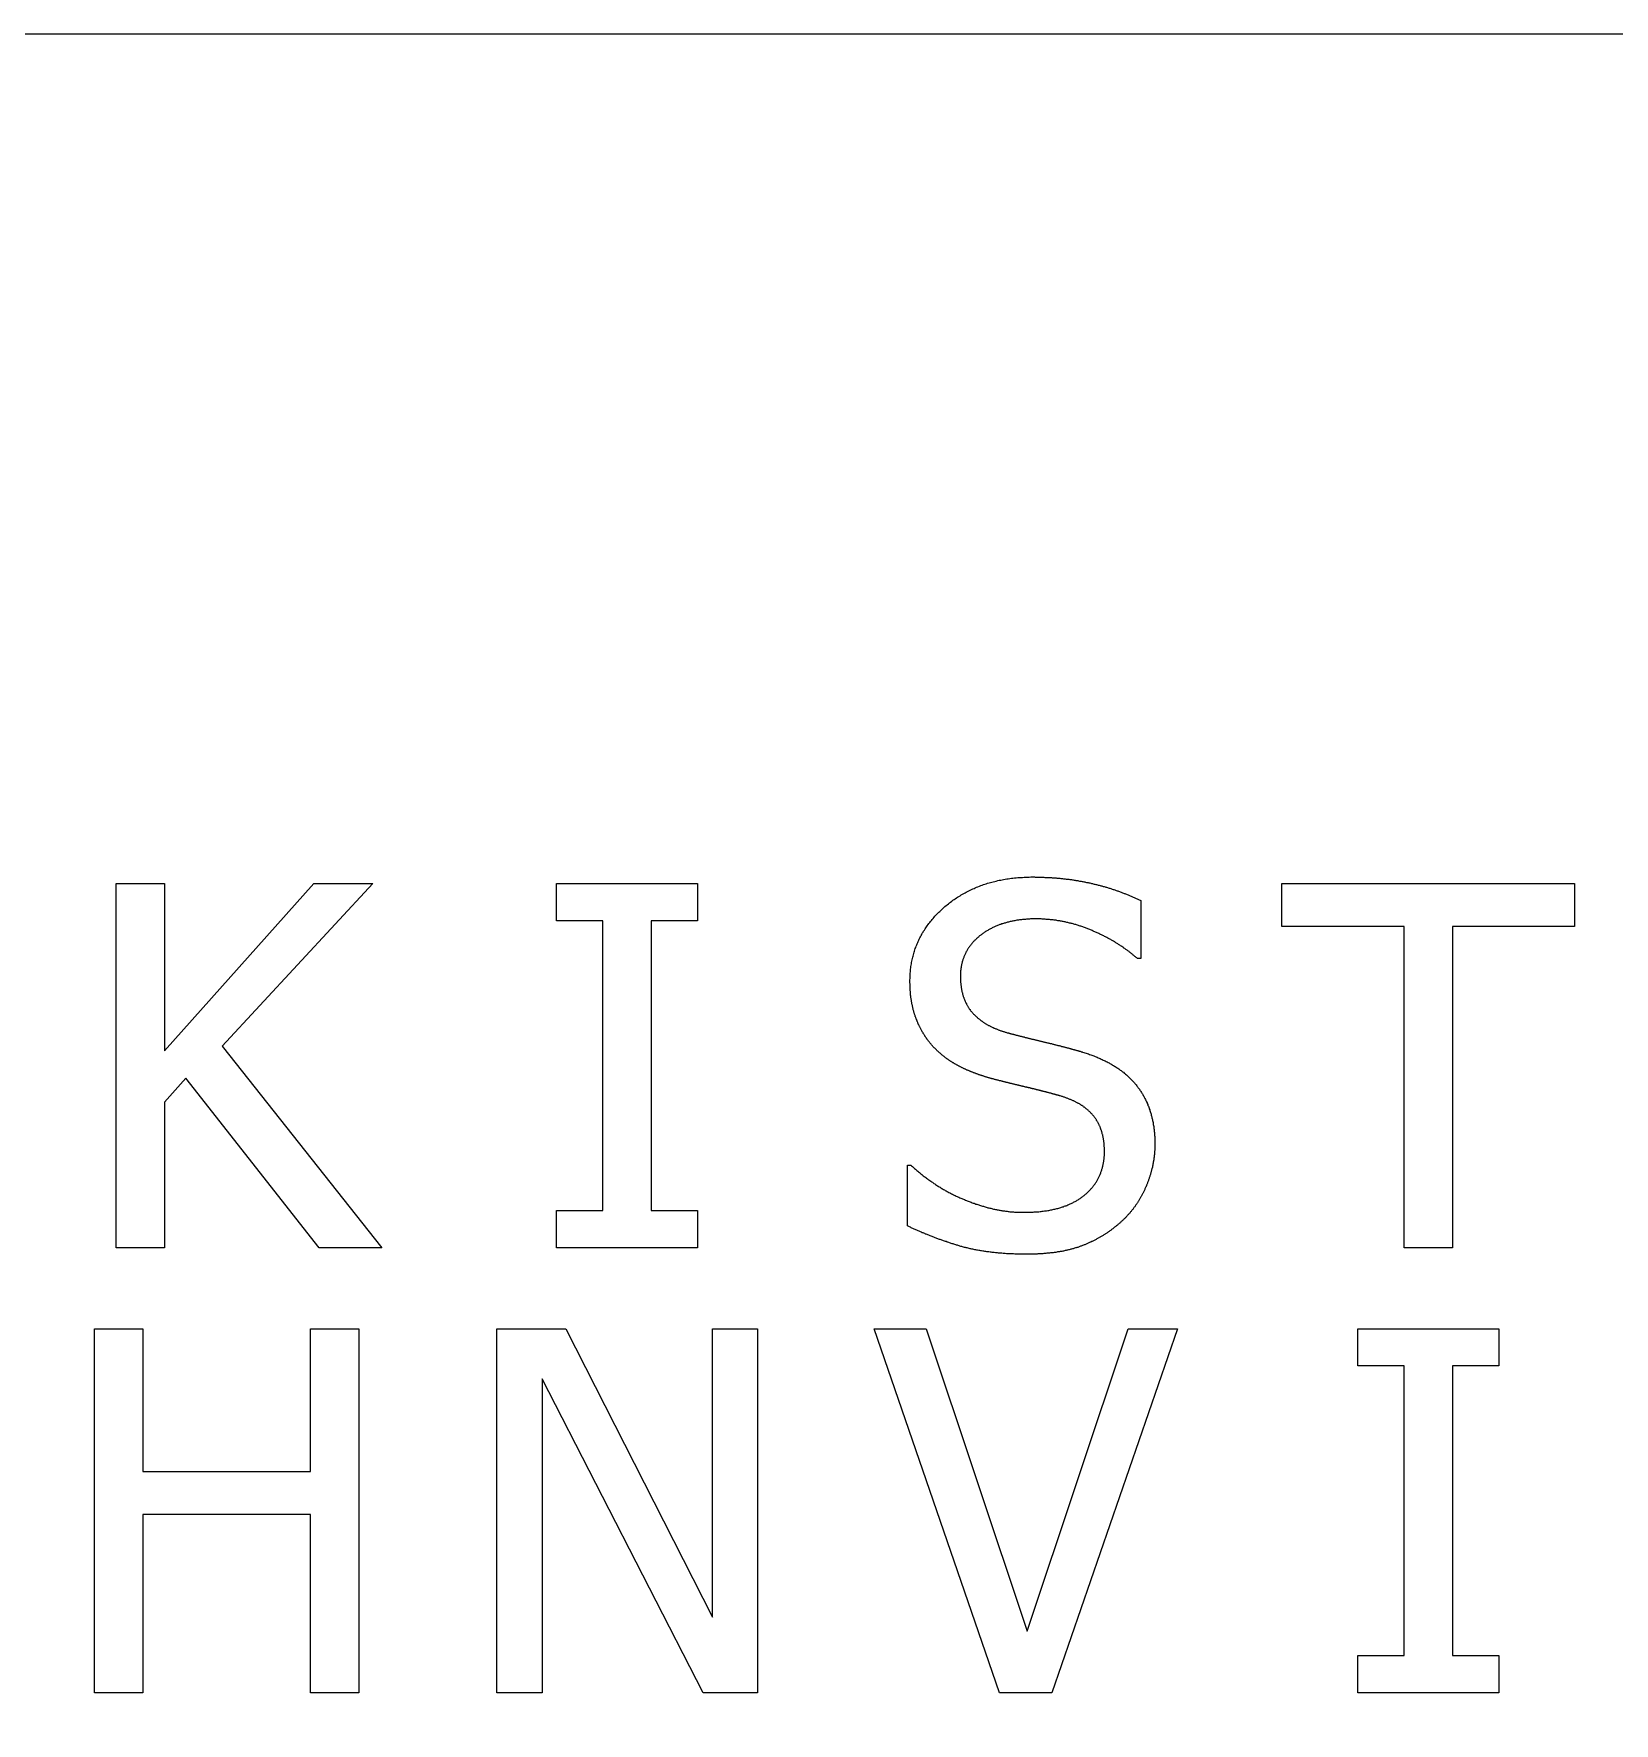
# Model space of a CAD drawing. Extents: x 63 to 563, y 268 to 768.
# Drawn here: x 197.9 to 328.1, y 628.8 to 767.9 of the extents above; entities that cross this region are included whole.
import ezdxf

# ---------------------------------------------------------------- set-up
doc = ezdxf.new("R2010")
doc.units = 0
doc.header["$LTSCALE"] = 2
doc.header["$MEASUREMENT"] = 0
doc.layers.get('0').update_dxf_attribs({"linetype": 'CONTINUOUS'})

msp = doc.modelspace()

# ---------------------------------------------------------------- linework, layer by layer
at = {"color": 1}
for points in [[(62.8, 767.92), (297.8, 767.92), (562.8, 767.92), (562.8, 517.92), (562.8, 267.92), (297.8, 267.92), (62.8, 267.92), (62.8, 517.92)], [(221.41, 667.92), (210.44, 681.88), (208.69, 679.91), (208.69, 667.92), (204.7, 667.92), (204.7, 697.92), (208.69, 697.92), (208.69, 684.14), (220.99, 697.92), (225.85, 697.92), (213.43, 684.53), (226.58, 667.92)], [(240.97, 670.98), (244.79, 670.98), (244.79, 694.86), (240.97, 694.86), (240.97, 697.92), (252.59, 697.92), (252.59, 694.86), (248.78, 694.86), (248.78, 670.98), (252.59, 670.98), (252.59, 667.92), (240.97, 667.92)], [(288.8, 691.75), (288.76, 691.79), (288.71, 691.83), (288.67, 691.87), (288.62, 691.91), (288.57, 691.95), (288.53, 691.99), (288.48, 692.03), (288.43, 692.07), (288.38, 692.11), (288.33, 692.15), (288.28, 692.19), (288.23, 692.23), (288.18, 692.27), (288.13, 692.31), (288.08, 692.35), (288.03, 692.38), (287.98, 692.42), (287.93, 692.46), (287.87, 692.5), (287.82, 692.54), (287.77, 692.58), (287.71, 692.61), (287.66, 692.65), (287.61, 692.69), (287.55, 692.73), (287.5, 692.76), (287.44, 692.8), (287.38, 692.84), (287.33, 692.87), (287.27, 692.91), (287.21, 692.95), (287.15, 692.98), (287.1, 693.02), (287.04, 693.05), (286.98, 693.09), (286.92, 693.12), (286.86, 693.16), (286.8, 693.2), (286.74, 693.23), (286.68, 693.26), (286.62, 693.3), (286.56, 693.33), (286.49, 693.37), (286.43, 693.4), (286.37, 693.43), (286.31, 693.47), (286.24, 693.5), (286.18, 693.54), (286.11, 693.57), (286.05, 693.6), (285.98, 693.63), (285.92, 693.67), (285.85, 693.7), (285.78, 693.73), (285.72, 693.76), (285.65, 693.8), (285.58, 693.83), (285.51, 693.86), (285.45, 693.89), (285.38, 693.92), (285.31, 693.95), (285.24, 693.98), (285.17, 694.01), (285.1, 694.05), (285.03, 694.08), (284.96, 694.11), (284.89, 694.13), (284.81, 694.16), (284.74, 694.19), (284.67, 694.22), (284.6, 694.25), (284.53, 694.27), (284.46, 694.3), (284.39, 694.33), (284.32, 694.35), (284.24, 694.38), (284.17, 694.4), (284.1, 694.42), (284.03, 694.45), (283.96, 694.47), (283.88, 694.49), (283.81, 694.51), (283.74, 694.54), (283.67, 694.56), (283.59, 694.58), (283.52, 694.6), (283.45, 694.62), (283.37, 694.64), (283.3, 694.65), (283.23, 694.67), (283.15, 694.69), (283.08, 694.71), (283.01, 694.72), (282.93, 694.74), (282.86, 694.76), (282.79, 694.77), (282.71, 694.79), (282.64, 694.8), (282.56, 694.81), (282.49, 694.83), (282.42, 694.84), (282.34, 694.85), (282.27, 694.86), (282.19, 694.88), (282.12, 694.89), (282.04, 694.9), (281.97, 694.91), (281.89, 694.92), (281.81, 694.92), (281.74, 694.93), (281.66, 694.94), (281.59, 694.95), (281.51, 694.96), (281.44, 694.96), (281.36, 694.97), (281.29, 694.97), (281.21, 694.98), (281.13, 694.98), (281.06, 694.99), (280.98, 694.99), (280.9, 695), (280.83, 695), (280.75, 695), (280.67, 695), (280.6, 695), (280.52, 695), (280.44, 695), (280.35, 695), (280.27, 695), (280.18, 695), (280.1, 695), (280.01, 695), (279.93, 694.99), (279.84, 694.99), (279.76, 694.98), (279.68, 694.98), (279.59, 694.97), (279.51, 694.96), (279.43, 694.96), (279.35, 694.95), (279.27, 694.94), (279.19, 694.93), (279.11, 694.92), (279.03, 694.91), (278.95, 694.9), (278.88, 694.89), (278.8, 694.87), (278.72, 694.86), (278.65, 694.85), (278.57, 694.83), (278.5, 694.82), (278.42, 694.8), (278.35, 694.78), (278.27, 694.77), (278.2, 694.75), (278.13, 694.73), (278.06, 694.71), (277.99, 694.69), (277.92, 694.67), (277.85, 694.65), (277.78, 694.63), (277.71, 694.61), (277.64, 694.59), (277.57, 694.56), (277.5, 694.54), (277.44, 694.51), (277.37, 694.49), (277.3, 694.46), (277.24, 694.43), (277.17, 694.41), (277.11, 694.38), (277.04, 694.35), (276.98, 694.32), (276.92, 694.29), (276.86, 694.26), (276.79, 694.23), (276.73, 694.2), (276.67, 694.16), (276.61, 694.13), (276.55, 694.1), (276.49, 694.06), (276.43, 694.03), (276.38, 693.99), (276.32, 693.96), (276.26, 693.92), (276.2, 693.88), (276.15, 693.84), (276.09, 693.8), (276.04, 693.76), (275.98, 693.72), (275.93, 693.68), (275.88, 693.64), (275.82, 693.6), (275.77, 693.56), (275.72, 693.51), (275.67, 693.47), (275.62, 693.43), (275.57, 693.38), (275.53, 693.34), (275.48, 693.29), (275.44, 693.25), (275.39, 693.21), (275.35, 693.16), (275.3, 693.11), (275.26, 693.07), (275.22, 693.02), (275.18, 692.97), (275.14, 692.92), (275.1, 692.88), (275.06, 692.83), (275.03, 692.78), (274.99, 692.73), (274.96, 692.68), (274.92, 692.63), (274.89, 692.58), (274.86, 692.53), (274.82, 692.48), (274.79, 692.42), (274.76, 692.37), (274.73, 692.32), (274.7, 692.26), (274.68, 692.21), (274.65, 692.16), (274.62, 692.1), (274.6, 692.05), (274.57, 691.99), (274.55, 691.94), (274.53, 691.88), (274.51, 691.83), (274.49, 691.77), (274.47, 691.71), (274.45, 691.65), (274.43, 691.6), (274.41, 691.54), (274.39, 691.48), (274.38, 691.42), (274.36, 691.36), (274.35, 691.3), (274.34, 691.24), (274.32, 691.18), (274.31, 691.12), (274.3, 691.06), (274.29, 691), (274.28, 690.93), (274.28, 690.87), (274.27, 690.81), (274.26, 690.74), (274.26, 690.68), (274.25, 690.62), (274.25, 690.55), (274.25, 690.49), (274.24, 690.42), (274.24, 690.35), (274.24, 690.29), (274.24, 690.23), (274.24, 690.17), (274.24, 690.11), (274.25, 690.05), (274.25, 689.99), (274.25, 689.93), (274.25, 689.88), (274.26, 689.82), (274.26, 689.76), (274.27, 689.71), (274.27, 689.65), (274.28, 689.6), (274.28, 689.54), (274.29, 689.49), (274.3, 689.43), (274.31, 689.38), (274.31, 689.33), (274.32, 689.27), (274.33, 689.22), (274.34, 689.17), (274.35, 689.12), (274.36, 689.07), (274.37, 689.01), (274.39, 688.96), (274.4, 688.91), (274.41, 688.86), (274.42, 688.81), (274.44, 688.76), (274.45, 688.72), (274.47, 688.67), (274.48, 688.62), (274.5, 688.57), (274.51, 688.52), (274.53, 688.48), (274.55, 688.43), (274.57, 688.38), (274.58, 688.34), (274.6, 688.29), (274.62, 688.25), (274.64, 688.2), (274.66, 688.16), (274.68, 688.11), (274.7, 688.07), (274.73, 688.03), (274.75, 687.98), (274.77, 687.94), (274.79, 687.9), (274.82, 687.86), (274.84, 687.82), (274.87, 687.77), (274.89, 687.73), (274.92, 687.7), (274.94, 687.65), (274.97, 687.61), (275, 687.58), (275.03, 687.54), (275.05, 687.5), (275.08, 687.46), (275.11, 687.42), (275.14, 687.39), (275.17, 687.35), (275.2, 687.31), (275.24, 687.28), (275.27, 687.24), (275.3, 687.21), (275.33, 687.17), (275.36, 687.14), (275.4, 687.1), (275.43, 687.07), (275.47, 687.03), (275.5, 687), (275.54, 686.97), (275.57, 686.94), (275.61, 686.9), (275.64, 686.87), (275.68, 686.84), (275.72, 686.81), (275.76, 686.78), (275.8, 686.74), (275.83, 686.71), (275.87, 686.68), (275.91, 686.65), (275.95, 686.62), (275.99, 686.6), (276.04, 686.57), (276.08, 686.54), (276.12, 686.51), (276.16, 686.48), (276.2, 686.45), (276.25, 686.42), (276.29, 686.4), (276.33, 686.37), (276.38, 686.34), (276.42, 686.32), (276.47, 686.29), (276.52, 686.26), (276.56, 686.24), (276.61, 686.22), (276.66, 686.19), (276.7, 686.16), (276.75, 686.14), (276.8, 686.12), (276.85, 686.09), (276.9, 686.07), (276.95, 686.05), (277, 686.02), (277.05, 686), (277.1, 685.98), (277.15, 685.96), (277.2, 685.94), (277.26, 685.92), (277.31, 685.89), (277.36, 685.87), (277.42, 685.85), (277.47, 685.83), (277.52, 685.82), (277.58, 685.79), (277.64, 685.78), (277.69, 685.76), (277.75, 685.74), (277.81, 685.72), (277.86, 685.7), (277.92, 685.69), (277.98, 685.67), (278.04, 685.65), (278.1, 685.63), (278.16, 685.62), (278.19, 685.61), (278.24, 685.6), (278.28, 685.59), (278.32, 685.58), (278.36, 685.57), (278.4, 685.55), (278.44, 685.54), (278.48, 685.53), (278.52, 685.52), (278.57, 685.51), (278.61, 685.5), (278.65, 685.49), (278.7, 685.48), (278.74, 685.46), (278.79, 685.45), (278.83, 685.44), (278.87, 685.43), (278.92, 685.42), (278.96, 685.41), (279.01, 685.39), (279.05, 685.38), (279.1, 685.37), (279.15, 685.36), (279.19, 685.35), (279.24, 685.34), (279.29, 685.32), (279.33, 685.31), (279.38, 685.3), (279.43, 685.29), (279.48, 685.28), (279.53, 685.26), (279.57, 685.25), (279.62, 685.24), (279.67, 685.23), (279.72, 685.21), (279.77, 685.2), (279.82, 685.19), (279.87, 685.18), (279.92, 685.16), (279.98, 685.15), (280.03, 685.14), (280.08, 685.13), (280.13, 685.11), (280.18, 685.1), (280.23, 685.09), (280.29, 685.08), (280.34, 685.06), (280.39, 685.05), (280.45, 685.04), (280.5, 685.02), (280.56, 685.01), (280.61, 685), (280.66, 684.98), (280.72, 684.97), (280.77, 684.96), (280.83, 684.94), (280.88, 684.93), (280.94, 684.92), (281, 684.9), (281.06, 684.89), (281.11, 684.87), (281.17, 684.86), (281.23, 684.85), (281.28, 684.83), (281.34, 684.82), (281.4, 684.81), (281.46, 684.79), (281.51, 684.78), (281.57, 684.77), (281.62, 684.75), (281.68, 684.74), (281.74, 684.73), (281.79, 684.71), (281.85, 684.7), (281.9, 684.68), (281.95, 684.67), (282.01, 684.66), (282.06, 684.64), (282.11, 684.63), (282.17, 684.62), (282.22, 684.6), (282.27, 684.59), (282.32, 684.58), (282.38, 684.57), (282.43, 684.55), (282.48, 684.54), (282.53, 684.53), (282.58, 684.51), (282.63, 684.5), (282.68, 684.49), (282.73, 684.48), (282.78, 684.46), (282.83, 684.45), (282.88, 684.44), (282.92, 684.42), (282.97, 684.41), (283.02, 684.4), (283.07, 684.39), (283.11, 684.38), (283.16, 684.36), (283.21, 684.35), (283.25, 684.34), (283.3, 684.33), (283.34, 684.31), (283.39, 684.3), (283.43, 684.29), (283.48, 684.28), (283.52, 684.26), (283.57, 684.25), (283.61, 684.24), (283.65, 684.23), (283.7, 684.22), (283.74, 684.2), (283.78, 684.19), (283.82, 684.18), (283.87, 684.17), (283.91, 684.16), (283.95, 684.14), (283.99, 684.13), (284.03, 684.12), (284.07, 684.11), (284.11, 684.1), (284.15, 684.09), (284.19, 684.07), (284.23, 684.06), (284.27, 684.05), (284.31, 684.04), (284.4, 684.01), (284.5, 683.98), (284.59, 683.95), (284.69, 683.92), (284.78, 683.88), (284.88, 683.85), (284.97, 683.82), (285.06, 683.78), (285.15, 683.75), (285.24, 683.72), (285.33, 683.68), (285.41, 683.65), (285.5, 683.61), (285.59, 683.57), (285.67, 683.54), (285.76, 683.5), (285.84, 683.46), (285.92, 683.42), (286.01, 683.38), (286.09, 683.35), (286.17, 683.31), (286.25, 683.27), (286.33, 683.23), (286.4, 683.18), (286.48, 683.14), (286.56, 683.1), (286.63, 683.06), (286.71, 683.02), (286.78, 682.97), (286.86, 682.93), (286.93, 682.88), (287, 682.84), (287.07, 682.79), (287.14, 682.75), (287.21, 682.7), (287.28, 682.65), (287.34, 682.61), (287.41, 682.56), (287.48, 682.51), (287.54, 682.46), (287.6, 682.41), (287.67, 682.37), (287.73, 682.31), (287.79, 682.26), (287.85, 682.21), (287.91, 682.16), (287.97, 682.11), (288.03, 682.06), (288.09, 682), (288.14, 681.95), (288.2, 681.9), (288.25, 681.84), (288.31, 681.79), (288.36, 681.73), (288.42, 681.68), (288.47, 681.62), (288.52, 681.56), (288.57, 681.51), (288.62, 681.45), (288.67, 681.39), (288.71, 681.33), (288.76, 681.27), (288.81, 681.21), (288.85, 681.15), (288.89, 681.09), (288.94, 681.03), (288.98, 680.97), (289.02, 680.91), (289.07, 680.85), (289.11, 680.78), (289.15, 680.72), (289.19, 680.65), (289.23, 680.59), (289.26, 680.53), (289.3, 680.46), (289.34, 680.4), (289.37, 680.33), (289.41, 680.26), (289.44, 680.2), (289.48, 680.13), (289.51, 680.06), (289.54, 679.99), (289.57, 679.93), (289.61, 679.86), (289.63, 679.79), (289.67, 679.72), (289.69, 679.65), (289.72, 679.58), (289.75, 679.51), (289.78, 679.43), (289.8, 679.36), (289.83, 679.29), (289.85, 679.22), (289.88, 679.14), (289.9, 679.07), (289.92, 679), (289.94, 678.92), (289.96, 678.85), (289.98, 678.77), (290, 678.7), (290.02, 678.62), (290.04, 678.54), (290.06, 678.47), (290.07, 678.39), (290.09, 678.31), (290.11, 678.23), (290.12, 678.15), (290.13, 678.07), (290.15, 677.99), (290.16, 677.91), (290.17, 677.83), (290.18, 677.75), (290.19, 677.67), (290.2, 677.59), (290.21, 677.5), (290.22, 677.42), (290.23, 677.34), (290.23, 677.25), (290.24, 677.17), (290.25, 677.08), (290.25, 677), (290.25, 676.91), (290.26, 676.83), (290.26, 676.74), (290.26, 676.65), (290.26, 676.57), (290.26, 676.48), (290.26, 676.42), (290.26, 676.37), (290.26, 676.31), (290.26, 676.25), (290.26, 676.2), (290.26, 676.14), (290.25, 676.09), (290.25, 676.03), (290.25, 675.98), (290.25, 675.92), (290.24, 675.87), (290.24, 675.81), (290.23, 675.75), (290.23, 675.7), (290.22, 675.64), (290.22, 675.59), (290.21, 675.53), (290.2, 675.48), (290.2, 675.42), (290.19, 675.37), (290.18, 675.31), (290.18, 675.26), (290.17, 675.2), (290.16, 675.15), (290.15, 675.09), (290.14, 675.04), (290.13, 674.98), (290.12, 674.93), (290.11, 674.87), (290.1, 674.82), (290.09, 674.76), (290.08, 674.71), (290.07, 674.65), (290.06, 674.6), (290.05, 674.54), (290.03, 674.49), (290.02, 674.43), (290.01, 674.38), (289.99, 674.33), (289.98, 674.27), (289.96, 674.22), (289.95, 674.16), (289.93, 674.11), (289.92, 674.05), (289.9, 674), (289.89, 673.95), (289.87, 673.89), (289.85, 673.84), (289.83, 673.78), (289.82, 673.73), (289.8, 673.67), (289.78, 673.62), (289.76, 673.57), (289.74, 673.51), (289.72, 673.46), (289.7, 673.4), (289.69, 673.35), (289.66, 673.3), (289.64, 673.24), (289.62, 673.19), (289.6, 673.14), (289.58, 673.08), (289.56, 673.03), (289.53, 672.98), (289.51, 672.92), (289.49, 672.87), (289.46, 672.82), (289.44, 672.76), (289.42, 672.71), (289.39, 672.66), (289.37, 672.61), (289.34, 672.55), (289.32, 672.5), (289.29, 672.45), (289.27, 672.4), (289.24, 672.35), (289.21, 672.3), (289.19, 672.25), (289.16, 672.2), (289.13, 672.15), (289.11, 672.1), (289.08, 672.05), (289.05, 672), (289.02, 671.96), (288.99, 671.91), (288.96, 671.86), (288.94, 671.81), (288.91, 671.76), (288.88, 671.72), (288.85, 671.67), (288.82, 671.62), (288.79, 671.58), (288.76, 671.53), (288.73, 671.49), (288.69, 671.44), (288.66, 671.39), (288.63, 671.35), (288.6, 671.3), (288.56, 671.26), (288.53, 671.21), (288.5, 671.17), (288.47, 671.13), (288.43, 671.08), (288.4, 671.04), (288.36, 671), (288.33, 670.95), (288.3, 670.91), (288.26, 670.87), (288.22, 670.83), (288.19, 670.78), (288.15, 670.74), (288.12, 670.7), (288.08, 670.66), (288.04, 670.62), (288.01, 670.58), (287.97, 670.54), (287.93, 670.5), (287.89, 670.46), (287.86, 670.42), (287.82, 670.38), (287.78, 670.34), (287.74, 670.3), (287.7, 670.26), (287.66, 670.22), (287.62, 670.18), (287.58, 670.15), (287.54, 670.11), (287.49, 670.07), (287.45, 670.03), (287.4, 669.99), (287.36, 669.95), (287.31, 669.91), (287.26, 669.87), (287.22, 669.83), (287.17, 669.79), (287.12, 669.75), (287.08, 669.71), (287.03, 669.67), (286.98, 669.63), (286.94, 669.6), (286.89, 669.56), (286.84, 669.52), (286.79, 669.49), (286.74, 669.45), (286.69, 669.41), (286.65, 669.38), (286.6, 669.34), (286.55, 669.31), (286.5, 669.27), (286.45, 669.24), (286.4, 669.2), (286.35, 669.17), (286.3, 669.13), (286.25, 669.1), (286.2, 669.07), (286.15, 669.04), (286.1, 669), (286.05, 668.97), (286, 668.94), (285.94, 668.91), (285.89, 668.88), (285.84, 668.85), (285.79, 668.82), (285.74, 668.78), (285.68, 668.75), (285.63, 668.73), (285.58, 668.7), (285.52, 668.67), (285.47, 668.64), (285.42, 668.61), (285.37, 668.58), (285.31, 668.55), (285.26, 668.52), (285.2, 668.5), (285.15, 668.47), (285.09, 668.44), (285.04, 668.42), (284.99, 668.39), (284.93, 668.37), (284.87, 668.34), (284.82, 668.32), (284.76, 668.29), (284.71, 668.27), (284.65, 668.24), (284.6, 668.22), (284.54, 668.19), (284.48, 668.17), (284.43, 668.15), (284.37, 668.12), (284.31, 668.1), (284.25, 668.08), (284.19, 668.06), (284.14, 668.04), (284.08, 668.01), (284.02, 667.99), (283.96, 667.97), (283.9, 667.95), (283.84, 667.93), (283.78, 667.91), (283.72, 667.9), (283.65, 667.88), (283.59, 667.86), (283.53, 667.84), (283.46, 667.82), (283.4, 667.81), (283.34, 667.79), (283.27, 667.77), (283.21, 667.76), (283.14, 667.74), (283.07, 667.72), (283.01, 667.71), (282.94, 667.69), (282.87, 667.68), (282.81, 667.66), (282.74, 667.65), (282.67, 667.64), (282.6, 667.62), (282.53, 667.61), (282.46, 667.6), (282.39, 667.59), (282.32, 667.58), (282.25, 667.57), (282.17, 667.55), (282.1, 667.54), (282.03, 667.53), (281.95, 667.52), (281.88, 667.51), (281.81, 667.5), (281.73, 667.49), (281.66, 667.49), (281.58, 667.48), (281.5, 667.47), (281.43, 667.46), (281.35, 667.46), (281.27, 667.45), (281.19, 667.44), (281.12, 667.44), (281.04, 667.43), (280.96, 667.42), (280.88, 667.42), (280.8, 667.41), (280.72, 667.41), (280.63, 667.41), (280.55, 667.4), (280.47, 667.4), (280.39, 667.4), (280.31, 667.39), (280.22, 667.39), (280.14, 667.39), (280.05, 667.39), (279.97, 667.39), (279.88, 667.39), (279.8, 667.39), (279.71, 667.39), (279.61, 667.39), (279.51, 667.39), (279.41, 667.39), (279.31, 667.39), (279.2, 667.39), (279.1, 667.39), (279, 667.39), (278.91, 667.4), (278.81, 667.4), (278.71, 667.4), (278.61, 667.41), (278.51, 667.41), (278.42, 667.41), (278.32, 667.42), (278.23, 667.42), (278.13, 667.43), (278.04, 667.43), (277.94, 667.44), (277.85, 667.45), (277.76, 667.45), (277.66, 667.46), (277.57, 667.47), (277.48, 667.48), (277.39, 667.48), (277.3, 667.49), (277.21, 667.5), (277.12, 667.51), (277.03, 667.52), (276.94, 667.53), (276.85, 667.54), (276.76, 667.55), (276.68, 667.56), (276.59, 667.57), (276.5, 667.58), (276.42, 667.59), (276.33, 667.6), (276.25, 667.62), (276.16, 667.63), (276.08, 667.64), (275.99, 667.66), (275.91, 667.67), (275.83, 667.68), (275.75, 667.7), (275.66, 667.71), (275.58, 667.73), (275.5, 667.74), (275.42, 667.76), (275.34, 667.77), (275.26, 667.79), (275.18, 667.81), (275.11, 667.83), (275.03, 667.84), (274.95, 667.86), (274.87, 667.88), (274.8, 667.9), (274.72, 667.91), (274.65, 667.93), (274.57, 667.95), (274.5, 667.97), (274.42, 667.99), (274.35, 668.01), (274.28, 668.03), (274.2, 668.06), (274.13, 668.08), (274.06, 668.1), (273.99, 668.12), (273.92, 668.14), (273.85, 668.16), (273.77, 668.19), (273.7, 668.21), (273.63, 668.23), (273.56, 668.25), (273.49, 668.28), (273.42, 668.3), (273.35, 668.32), (273.28, 668.35), (273.21, 668.37), (273.14, 668.39), (273.07, 668.42), (273, 668.44), (272.93, 668.46), (272.86, 668.49), (272.79, 668.51), (272.72, 668.54), (272.65, 668.56), (272.58, 668.59), (272.51, 668.61), (272.44, 668.63), (272.38, 668.66), (272.31, 668.68), (272.24, 668.71), (272.17, 668.74), (272.1, 668.76), (272.04, 668.79), (271.97, 668.81), (271.9, 668.84), (271.83, 668.87), (271.76, 668.89), (271.7, 668.92), (271.63, 668.95), (271.56, 668.97), (271.5, 669), (271.43, 669.03), (271.36, 669.05), (271.3, 669.08), (271.23, 669.11), (271.16, 669.14), (271.1, 669.16), (271.03, 669.19), (270.96, 669.22), (270.9, 669.25), (270.83, 669.28), (270.77, 669.3), (270.7, 669.33), (270.64, 669.36), (270.57, 669.39), (270.51, 669.42), (270.44, 669.45), (270.38, 669.48), (270.31, 669.51), (270.25, 669.54), (270.19, 669.57), (270.12, 669.6), (270.06, 669.63), (269.99, 669.66), (269.93, 669.69), (269.87, 669.72), (269.87, 674.73), (270.16, 674.73), (270.22, 674.67), (270.28, 674.61), (270.34, 674.55), (270.41, 674.5), (270.47, 674.44), (270.53, 674.39), (270.6, 674.33), (270.66, 674.27), (270.73, 674.22), (270.79, 674.17), (270.86, 674.11), (270.92, 674.06), (270.99, 674.01), (271.05, 673.95), (271.12, 673.9), (271.18, 673.85), (271.25, 673.8), (271.32, 673.75), (271.38, 673.7), (271.45, 673.65), (271.52, 673.6), (271.58, 673.55), (271.65, 673.5), (271.72, 673.45), (271.79, 673.4), (271.86, 673.35), (271.93, 673.31), (272, 673.26), (272.06, 673.21), (272.13, 673.17), (272.2, 673.12), (272.27, 673.08), (272.35, 673.03), (272.42, 672.99), (272.49, 672.94), (272.56, 672.9), (272.63, 672.86), (272.7, 672.81), (272.77, 672.77), (272.85, 672.73), (272.92, 672.69), (272.99, 672.64), (273.06, 672.6), (273.14, 672.56), (273.21, 672.52), (273.28, 672.48), (273.36, 672.45), (273.43, 672.41), (273.51, 672.37), (273.58, 672.33), (273.66, 672.29), (273.73, 672.26), (273.81, 672.22), (273.88, 672.18), (273.96, 672.15), (274.04, 672.11), (274.11, 672.08), (274.19, 672.04), (274.27, 672.01), (274.35, 671.97), (274.42, 671.94), (274.5, 671.91), (274.58, 671.88), (274.66, 671.84), (274.74, 671.81), (274.81, 671.78), (274.89, 671.75), (274.97, 671.72), (275.05, 671.69), (275.13, 671.66), (275.2, 671.63), (275.28, 671.6), (275.36, 671.58), (275.44, 671.55), (275.51, 671.52), (275.59, 671.5), (275.67, 671.47), (275.75, 671.45), (275.82, 671.42), (275.9, 671.4), (275.98, 671.37), (276.06, 671.35), (276.13, 671.33), (276.21, 671.31), (276.29, 671.28), (276.36, 671.26), (276.44, 671.24), (276.51, 671.22), (276.59, 671.2), (276.67, 671.18), (276.74, 671.17), (276.82, 671.15), (276.89, 671.13), (276.97, 671.11), (277.05, 671.1), (277.12, 671.08), (277.2, 671.07), (277.27, 671.05), (277.35, 671.04), (277.42, 671.02), (277.5, 671.01), (277.57, 671), (277.65, 670.98), (277.72, 670.97), (277.8, 670.96), (277.87, 670.95), (277.95, 670.94), (278.02, 670.93), (278.1, 670.92), (278.17, 670.91), (278.24, 670.9), (278.32, 670.89), (278.39, 670.89), (278.47, 670.88), (278.54, 670.87), (278.61, 670.87), (278.69, 670.86), (278.76, 670.86), (278.83, 670.85), (278.91, 670.85), (278.98, 670.85), (279.06, 670.84), (279.13, 670.84), (279.2, 670.84), (279.27, 670.84), (279.35, 670.84), (279.42, 670.84), (279.52, 670.84), (279.63, 670.84), (279.73, 670.84), (279.83, 670.84), (279.93, 670.85), (280.03, 670.85), (280.13, 670.86), (280.23, 670.86), (280.32, 670.87), (280.42, 670.87), (280.52, 670.88), (280.61, 670.89), (280.71, 670.89), (280.8, 670.9), (280.89, 670.91), (280.98, 670.92), (281.07, 670.94), (281.16, 670.95), (281.25, 670.96), (281.34, 670.97), (281.43, 670.99), (281.52, 671), (281.6, 671.02), (281.69, 671.03), (281.77, 671.05), (281.86, 671.07), (281.94, 671.09), (282.02, 671.11), (282.1, 671.12), (282.18, 671.14), (282.26, 671.16), (282.34, 671.19), (282.42, 671.21), (282.5, 671.23), (282.57, 671.25), (282.65, 671.28), (282.72, 671.3), (282.8, 671.33), (282.87, 671.36), (282.94, 671.38), (283.01, 671.41), (283.09, 671.44), (283.16, 671.47), (283.23, 671.5), (283.29, 671.53), (283.36, 671.56), (283.43, 671.59), (283.49, 671.62), (283.56, 671.66), (283.62, 671.69), (283.69, 671.72), (283.75, 671.76), (283.81, 671.79), (283.87, 671.83), (283.93, 671.87), (283.99, 671.91), (284.05, 671.95), (284.11, 671.98), (284.17, 672.02), (284.22, 672.06), (284.28, 672.1), (284.33, 672.15), (284.39, 672.19), (284.44, 672.23), (284.5, 672.28), (284.55, 672.32), (284.6, 672.37), (284.65, 672.41), (284.7, 672.46), (284.74, 672.5), (284.79, 672.55), (284.84, 672.6), (284.88, 672.64), (284.93, 672.69), (284.97, 672.74), (285.01, 672.79), (285.06, 672.84), (285.1, 672.88), (285.14, 672.93), (285.18, 672.98), (285.22, 673.04), (285.26, 673.09), (285.29, 673.14), (285.33, 673.19), (285.37, 673.24), (285.4, 673.3), (285.44, 673.35), (285.47, 673.4), (285.5, 673.46), (285.53, 673.51), (285.56, 673.57), (285.59, 673.62), (285.62, 673.68), (285.65, 673.74), (285.68, 673.79), (285.7, 673.85), (285.73, 673.91), (285.75, 673.97), (285.78, 674.02), (285.8, 674.08), (285.82, 674.14), (285.84, 674.2), (285.86, 674.26), (285.88, 674.33), (285.9, 674.39), (285.92, 674.45), (285.94, 674.51), (285.95, 674.57), (285.97, 674.63), (285.98, 674.7), (286, 674.76), (286.01, 674.83), (286.02, 674.89), (286.03, 674.96), (286.05, 675.02), (286.06, 675.09), (286.06, 675.16), (286.07, 675.22), (286.08, 675.29), (286.08, 675.36), (286.09, 675.43), (286.1, 675.5), (286.1, 675.57), (286.1, 675.63), (286.1, 675.7), (286.11, 675.77), (286.11, 675.85), (286.11, 675.9), (286.1, 675.96), (286.1, 676.01), (286.1, 676.07), (286.1, 676.12), (286.1, 676.18), (286.09, 676.23), (286.09, 676.29), (286.09, 676.34), (286.08, 676.4), (286.08, 676.45), (286.07, 676.5), (286.07, 676.55), (286.06, 676.61), (286.06, 676.66), (286.05, 676.71), (286.04, 676.76), (286.03, 676.81), (286.03, 676.86), (286.02, 676.91), (286.01, 676.96), (286, 677.01), (285.99, 677.06), (285.98, 677.11), (285.97, 677.16), (285.96, 677.21), (285.94, 677.25), (285.93, 677.3), (285.92, 677.35), (285.91, 677.39), (285.89, 677.44), (285.88, 677.49), (285.87, 677.53), (285.85, 677.58), (285.84, 677.62), (285.82, 677.67), (285.8, 677.71), (285.79, 677.75), (285.77, 677.8), (285.75, 677.84), (285.74, 677.88), (285.72, 677.93), (285.7, 677.97), (285.68, 678.01), (285.66, 678.05), (285.64, 678.1), (285.62, 678.14), (285.6, 678.18), (285.58, 678.22), (285.56, 678.26), (285.53, 678.3), (285.51, 678.34), (285.49, 678.38), (285.46, 678.41), (285.44, 678.45), (285.42, 678.49), (285.39, 678.53), (285.37, 678.57), (285.34, 678.6), (285.31, 678.64), (285.29, 678.67), (285.26, 678.71), (285.23, 678.75), (285.2, 678.78), (285.18, 678.82), (285.15, 678.85), (285.12, 678.88), (285.09, 678.92), (285.06, 678.95), (285.02, 678.99), (284.99, 679.02), (284.96, 679.05), (284.93, 679.09), (284.9, 679.12), (284.86, 679.15), (284.83, 679.18), (284.79, 679.21), (284.76, 679.25), (284.72, 679.28), (284.69, 679.31), (284.65, 679.34), (284.61, 679.37), (284.57, 679.4), (284.54, 679.43), (284.5, 679.46), (284.46, 679.49), (284.42, 679.51), (284.38, 679.54), (284.34, 679.57), (284.3, 679.6), (284.26, 679.63), (284.21, 679.65), (284.17, 679.68), (284.13, 679.71), (284.08, 679.74), (284.04, 679.76), (283.99, 679.79), (283.95, 679.81), (283.9, 679.84), (283.86, 679.86), (283.81, 679.89), (283.76, 679.91), (283.71, 679.94), (283.67, 679.96), (283.62, 679.99), (283.57, 680.01), (283.52, 680.03), (283.47, 680.06), (283.42, 680.08), (283.36, 680.1), (283.31, 680.12), (283.26, 680.14), (283.21, 680.17), (283.15, 680.19), (283.1, 680.21), (283.04, 680.23), (282.99, 680.25), (282.93, 680.27), (282.88, 680.29), (282.82, 680.31), (282.76, 680.33), (282.71, 680.35), (282.65, 680.37), (282.59, 680.39), (282.53, 680.4), (282.47, 680.42), (282.41, 680.44), (282.37, 680.45), (282.32, 680.47), (282.28, 680.48), (282.24, 680.49), (282.19, 680.5), (282.15, 680.51), (282.11, 680.52), (282.06, 680.54), (282.02, 680.55), (281.98, 680.56), (281.94, 680.57), (281.89, 680.58), (281.85, 680.6), (281.81, 680.61), (281.77, 680.62), (281.73, 680.63), (281.69, 680.64), (281.64, 680.65), (281.6, 680.66), (281.56, 680.67), (281.52, 680.68), (281.48, 680.7), (281.44, 680.71), (281.39, 680.72), (281.36, 680.73), (281.31, 680.74), (281.27, 680.75), (281.23, 680.76), (281.19, 680.77), (281.15, 680.78), (281.11, 680.79), (281.07, 680.8), (281.03, 680.81), (280.99, 680.82), (280.95, 680.83), (280.91, 680.84), (280.87, 680.85), (280.83, 680.86), (280.8, 680.87), (280.76, 680.88), (280.72, 680.89), (280.68, 680.9), (280.64, 680.91), (280.6, 680.92), (280.56, 680.93), (280.52, 680.94), (280.49, 680.95), (280.45, 680.96), (280.41, 680.97), (280.37, 680.98), (280.33, 680.99), (280.3, 681), (280.26, 681), (280.22, 681.01), (280.18, 681.02), (280.14, 681.03), (280.11, 681.04), (280.07, 681.05), (280.03, 681.06), (280, 681.07), (279.96, 681.08), (279.92, 681.09), (279.89, 681.09), (279.85, 681.1), (279.81, 681.11), (279.78, 681.12), (279.74, 681.13), (279.7, 681.14), (279.67, 681.14), (279.63, 681.15), (279.59, 681.16), (279.55, 681.17), (279.51, 681.18), (279.47, 681.19), (279.43, 681.2), (279.39, 681.21), (279.35, 681.22), (279.31, 681.23), (279.27, 681.24), (279.23, 681.25), (279.19, 681.26), (279.15, 681.27), (279.11, 681.28), (279.06, 681.29), (279.02, 681.3), (278.98, 681.31), (278.94, 681.32), (278.89, 681.33), (278.85, 681.34), (278.81, 681.35), (278.76, 681.36), (278.72, 681.37), (278.67, 681.38), (278.63, 681.39), (278.58, 681.4), (278.54, 681.42), (278.49, 681.43), (278.45, 681.44), (278.4, 681.45), (278.35, 681.46), (278.31, 681.47), (278.26, 681.48), (278.21, 681.5), (278.16, 681.51), (278.12, 681.52), (278.07, 681.53), (278.02, 681.54), (277.97, 681.56), (277.92, 681.57), (277.87, 681.58), (277.82, 681.59), (277.77, 681.61), (277.72, 681.62), (277.67, 681.63), (277.62, 681.64), (277.57, 681.66), (277.52, 681.67), (277.47, 681.68), (277.41, 681.7), (277.36, 681.71), (277.31, 681.72), (277.26, 681.73), (277.2, 681.75), (277.15, 681.76), (277.1, 681.77), (277.04, 681.79), (276.99, 681.8), (276.94, 681.82), (276.89, 681.83), (276.84, 681.84), (276.79, 681.86), (276.75, 681.87), (276.7, 681.88), (276.65, 681.9), (276.6, 681.91), (276.55, 681.92), (276.51, 681.94), (276.46, 681.95), (276.41, 681.97), (276.37, 681.98), (276.32, 682), (276.27, 682.01), (276.23, 682.02), (276.18, 682.04), (276.13, 682.05), (276.09, 682.07), (276.04, 682.08), (276, 682.1), (275.95, 682.11), (275.9, 682.13), (275.86, 682.14), (275.81, 682.16), (275.77, 682.17), (275.73, 682.19), (275.68, 682.21), (275.64, 682.22), (275.59, 682.24), (275.55, 682.25), (275.5, 682.27), (275.46, 682.29), (275.42, 682.3), (275.37, 682.32), (275.33, 682.34), (275.29, 682.35), (275.24, 682.37), (275.2, 682.39), (275.16, 682.4), (275.12, 682.42), (275.07, 682.44), (275.03, 682.46), (274.99, 682.47), (274.95, 682.49), (274.91, 682.51), (274.87, 682.53), (274.82, 682.54), (274.78, 682.56), (274.74, 682.58), (274.7, 682.6), (274.66, 682.62), (274.62, 682.64), (274.58, 682.65), (274.54, 682.67), (274.5, 682.69), (274.46, 682.71), (274.42, 682.73), (274.38, 682.75), (274.34, 682.77), (274.3, 682.79), (274.26, 682.81), (274.22, 682.83), (274.19, 682.85), (274.15, 682.87), (274.11, 682.88), (274.07, 682.9), (274.03, 682.92), (273.99, 682.95), (273.96, 682.97), (273.92, 682.99), (273.88, 683.01), (273.84, 683.03), (273.81, 683.05), (273.77, 683.07), (273.73, 683.09), (273.7, 683.12), (273.66, 683.14), (273.62, 683.16), (273.59, 683.18), (273.55, 683.21), (273.51, 683.23), (273.48, 683.25), (273.44, 683.27), (273.41, 683.3), (273.37, 683.32), (273.33, 683.35), (273.3, 683.37), (273.26, 683.39), (273.23, 683.42), (273.19, 683.44), (273.16, 683.47), (273.12, 683.49), (273.09, 683.52), (273.06, 683.54), (273.02, 683.57), (272.99, 683.59), (272.95, 683.62), (272.92, 683.65), (272.89, 683.67), (272.85, 683.7), (272.82, 683.73), (272.79, 683.75), (272.75, 683.78), (272.72, 683.81), (272.69, 683.83), (272.65, 683.86), (272.62, 683.89), (272.59, 683.92), (272.56, 683.95), (272.52, 683.97), (272.49, 684), (272.46, 684.03), (272.43, 684.06), (272.4, 684.09), (272.37, 684.12), (272.33, 684.15), (272.3, 684.18), (272.27, 684.21), (272.24, 684.24), (272.21, 684.27), (272.18, 684.3), (272.15, 684.33), (272.12, 684.36), (272.09, 684.39), (272.06, 684.42), (272.03, 684.45), (272, 684.48), (271.97, 684.51), (271.94, 684.55), (271.91, 684.58), (271.89, 684.61), (271.86, 684.64), (271.83, 684.68), (271.8, 684.71), (271.78, 684.74), (271.75, 684.77), (271.72, 684.81), (271.69, 684.84), (271.67, 684.87), (271.64, 684.91), (271.62, 684.94), (271.59, 684.98), (271.56, 685.01), (271.54, 685.04), (271.51, 685.08), (271.49, 685.11), (271.46, 685.15), (271.44, 685.18), (271.41, 685.22), (271.39, 685.25), (271.37, 685.29), (271.34, 685.33), (271.32, 685.36), (271.3, 685.4), (271.27, 685.43), (271.25, 685.47), (271.23, 685.51), (271.2, 685.54), (271.18, 685.58), (271.16, 685.62), (271.14, 685.65), (271.11, 685.69), (271.09, 685.73), (271.07, 685.77), (271.05, 685.8), (271.03, 685.84), (271.01, 685.88), (270.99, 685.92), (270.97, 685.96), (270.95, 686), (270.93, 686.04), (270.91, 686.08), (270.89, 686.11), (270.87, 686.15), (270.85, 686.19), (270.83, 686.23), (270.81, 686.27), (270.79, 686.31), (270.77, 686.35), (270.76, 686.39), (270.74, 686.43), (270.72, 686.48), (270.7, 686.52), (270.69, 686.56), (270.67, 686.6), (270.65, 686.64), (270.64, 686.68), (270.62, 686.72), (270.6, 686.76), (270.59, 686.81), (270.57, 686.85), (270.56, 686.89), (270.54, 686.93), (270.52, 686.98), (270.51, 687.02), (270.5, 687.06), (270.48, 687.11), (270.47, 687.15), (270.45, 687.2), (270.44, 687.24), (270.43, 687.28), (270.41, 687.33), (270.4, 687.37), (270.39, 687.42), (270.38, 687.46), (270.36, 687.51), (270.35, 687.55), (270.34, 687.6), (270.33, 687.65), (270.32, 687.69), (270.31, 687.74), (270.3, 687.78), (270.29, 687.83), (270.28, 687.88), (270.27, 687.93), (270.26, 687.97), (270.25, 688.02), (270.24, 688.07), (270.23, 688.12), (270.22, 688.17), (270.21, 688.21), (270.21, 688.26), (270.2, 688.31), (270.19, 688.36), (270.18, 688.41), (270.18, 688.46), (270.17, 688.51), (270.16, 688.56), (270.16, 688.61), (270.15, 688.66), (270.14, 688.71), (270.14, 688.76), (270.13, 688.81), (270.13, 688.86), (270.12, 688.91), (270.12, 688.97), (270.12, 689.02), (270.11, 689.07), (270.11, 689.12), (270.11, 689.17), (270.1, 689.23), (270.1, 689.28), (270.1, 689.33), (270.09, 689.39), (270.09, 689.44), (270.09, 689.49), (270.09, 689.55), (270.09, 689.6), (270.09, 689.65), (270.08, 689.71), (270.08, 689.76), (270.08, 689.82), (270.08, 689.87), (270.08, 689.99), (270.09, 690.1), (270.09, 690.22), (270.1, 690.33), (270.1, 690.44), (270.11, 690.55), (270.12, 690.66), (270.13, 690.77), (270.14, 690.88), (270.15, 690.99), (270.17, 691.1), (270.19, 691.21), (270.2, 691.32), (270.22, 691.42), (270.24, 691.53), (270.26, 691.64), (270.29, 691.74), (270.31, 691.85), (270.34, 691.95), (270.37, 692.05), (270.39, 692.16), (270.43, 692.26), (270.46, 692.36), (270.49, 692.46), (270.52, 692.56), (270.56, 692.66), (270.6, 692.76), (270.64, 692.86), (270.68, 692.96), (270.72, 693.06), (270.76, 693.15), (270.81, 693.25), (270.85, 693.35), (270.9, 693.44), (270.95, 693.53), (271, 693.63), (271.05, 693.72), (271.1, 693.82), (271.16, 693.91), (271.21, 694), (271.27, 694.09), (271.33, 694.18), (271.39, 694.27), (271.45, 694.36), (271.51, 694.45), (271.58, 694.54), (271.64, 694.63), (271.71, 694.71), (271.78, 694.8), (271.85, 694.88), (271.92, 694.97), (271.99, 695.05), (272.07, 695.14), (272.14, 695.22), (272.22, 695.31), (272.3, 695.39), (272.38, 695.47), (272.46, 695.55), (272.54, 695.63), (272.62, 695.71), (272.71, 695.79), (272.8, 695.87), (272.88, 695.95), (272.97, 696.03), (273.06, 696.1), (273.15, 696.18), (273.25, 696.25), (273.34, 696.33), (273.43, 696.4), (273.53, 696.47), (273.62, 696.54), (273.72, 696.6), (273.81, 696.67), (273.91, 696.74), (274.01, 696.8), (274.11, 696.86), (274.21, 696.92), (274.31, 696.99), (274.41, 697.04), (274.51, 697.1), (274.62, 697.16), (274.72, 697.22), (274.82, 697.27), (274.93, 697.32), (275.03, 697.38), (275.14, 697.43), (275.25, 697.48), (275.36, 697.52), (275.46, 697.57), (275.57, 697.62), (275.68, 697.66), (275.8, 697.71), (275.91, 697.75), (276.02, 697.79), (276.13, 697.83), (276.25, 697.87), (276.36, 697.9), (276.48, 697.94), (276.6, 697.98), (276.71, 698.01), (276.83, 698.04), (276.95, 698.07), (277.07, 698.1), (277.19, 698.13), (277.31, 698.16), (277.43, 698.19), (277.56, 698.21), (277.68, 698.23), (277.8, 698.26), (277.93, 698.28), (278.06, 698.3), (278.18, 698.32), (278.31, 698.34), (278.44, 698.35), (278.57, 698.37), (278.7, 698.38), (278.83, 698.39), (278.96, 698.41), (279.09, 698.42), (279.22, 698.42), (279.36, 698.43), (279.49, 698.44), (279.62, 698.45), (279.76, 698.45), (279.9, 698.45), (280.04, 698.46), (280.17, 698.46), (280.25, 698.46), (280.33, 698.46), (280.41, 698.45), (280.49, 698.45), (280.57, 698.45), (280.65, 698.45), (280.73, 698.45), (280.81, 698.45), (280.88, 698.45), (280.96, 698.44), (281.04, 698.44), (281.12, 698.44), (281.2, 698.43), (281.27, 698.43), (281.35, 698.43), (281.43, 698.42), (281.51, 698.42), (281.58, 698.41), (281.66, 698.41), (281.74, 698.41), (281.81, 698.4), (281.89, 698.4), (281.97, 698.39), (282.04, 698.38), (282.12, 698.38), (282.19, 698.37), (282.27, 698.36), (282.35, 698.36), (282.42, 698.35), (282.5, 698.34), (282.57, 698.34), (282.65, 698.33), (282.72, 698.32), (282.8, 698.31), (282.87, 698.3), (282.95, 698.29), (283.02, 698.29), (283.1, 698.28), (283.17, 698.27), (283.24, 698.26), (283.32, 698.25), (283.39, 698.24), (283.46, 698.23), (283.54, 698.22), (283.61, 698.21), (283.68, 698.19), (283.76, 698.18), (283.83, 698.17), (283.9, 698.16), (283.97, 698.15), (284.05, 698.13), (284.12, 698.12), (284.19, 698.11), (284.26, 698.09), (284.33, 698.08), (284.41, 698.07), (284.48, 698.05), (284.55, 698.04), (284.62, 698.02), (284.69, 698.01), (284.76, 698), (284.83, 697.98), (284.9, 697.97), (284.97, 697.95), (285.04, 697.93), (285.11, 697.92), (285.18, 697.9), (285.25, 697.88), (285.32, 697.87), (285.39, 697.85), (285.46, 697.83), (285.53, 697.82), (285.6, 697.8), (285.67, 697.78), (285.74, 697.76), (285.81, 697.74), (285.88, 697.73), (285.94, 697.71), (286.01, 697.69), (286.08, 697.67), (286.15, 697.65), (286.21, 697.63), (286.28, 697.61), (286.35, 697.59), (286.42, 697.57), (286.48, 697.55), (286.55, 697.53), (286.62, 697.5), (286.68, 697.48), (286.75, 697.46), (286.82, 697.44), (286.88, 697.42), (286.95, 697.4), (287.01, 697.37), (287.08, 697.35), (287.14, 697.33), (287.21, 697.31), (287.27, 697.28), (287.34, 697.26), (287.4, 697.24), (287.47, 697.21), (287.53, 697.19), (287.6, 697.16), (287.66, 697.14), (287.73, 697.11), (287.79, 697.09), (287.85, 697.06), (287.92, 697.04), (287.98, 697.01), (288.05, 696.99), (288.11, 696.96), (288.17, 696.93), (288.23, 696.91), (288.3, 696.88), (288.36, 696.85), (288.42, 696.83), (288.48, 696.8), (288.55, 696.77), (288.61, 696.74), (288.67, 696.71), (288.73, 696.69), (288.79, 696.66), (288.85, 696.63), (288.91, 696.6), (288.97, 696.57), (289.04, 696.54), (289.1, 696.51), (289.1, 691.75)], [(300.71, 694.37), (300.71, 697.92), (324.83, 697.92), (324.83, 694.37), (314.77, 694.37), (314.77, 667.92), (310.78, 667.92), (310.78, 694.37)], [(206.89, 645.94), (206.89, 631.25), (202.91, 631.25), (202.91, 661.25), (206.89, 661.25), (206.89, 649.49), (220.7, 649.49), (220.7, 661.25), (224.69, 661.25), (224.69, 631.25), (220.7, 631.25), (220.7, 645.94)], [(257.53, 661.25), (257.53, 631.25), (253.06, 631.25), (239.78, 657.12), (239.78, 631.25), (236.06, 631.25), (236.06, 661.25), (241.73, 661.25), (253.81, 637.5), (253.81, 661.25)], [(267.14, 661.25), (271.42, 661.25), (279.74, 636.33), (288.05, 661.25), (292.11, 661.25), (281.78, 631.25), (277.47, 631.25)], [(306.97, 661.25), (318.59, 661.25), (318.59, 658.19), (314.78, 658.19), (314.78, 634.32), (318.59, 634.32), (318.59, 631.25), (306.97, 631.25), (306.97, 634.32), (310.79, 634.32), (310.79, 658.19), (306.97, 658.19)]]:
    msp.add_lwpolyline(points, close=True, dxfattribs=at)

doc.saveas('drawing.dxf')
